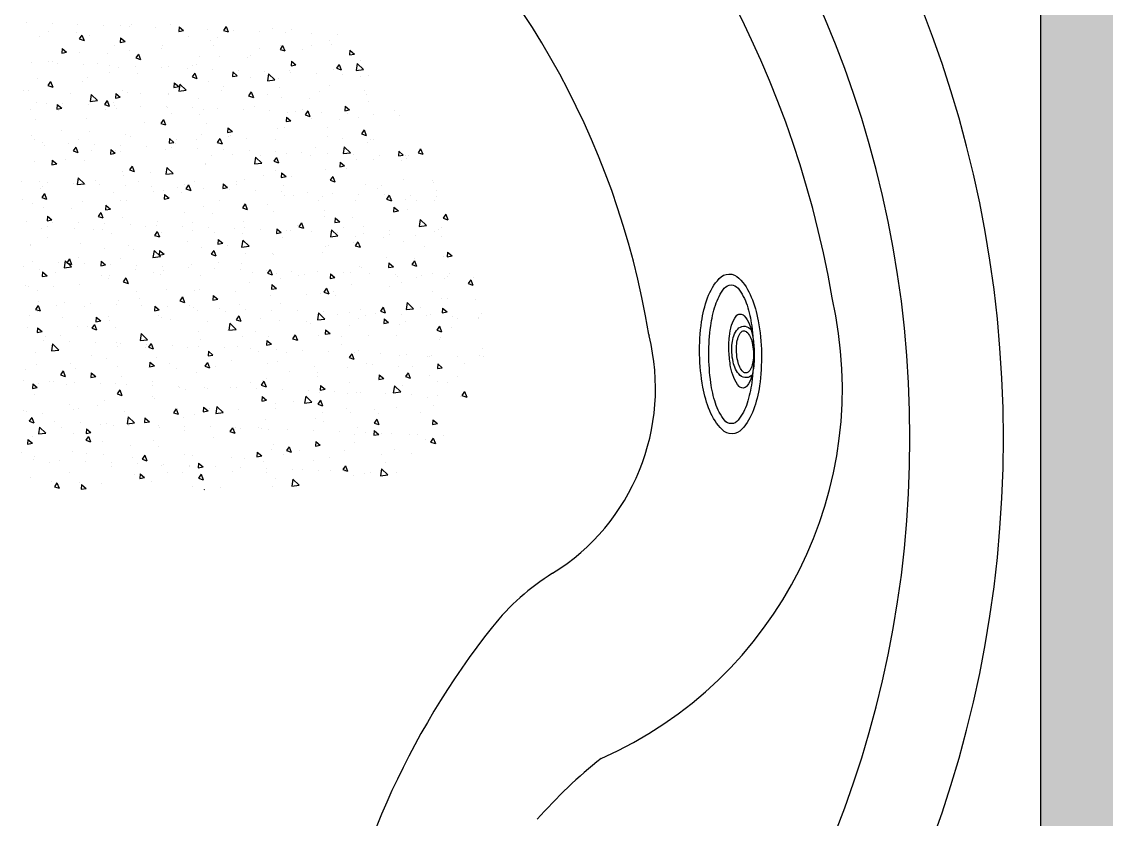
# Model space of a CAD drawing. Header units: millimetres. Extents: x 60252 to 149408, y 10197 to 135197.
# Drawn here: x 94920 to 95965, y 85102 to 85870 of the extents above; entities that cross this region are included whole.
import ezdxf

# ---------------------------------------------------------------- set-up
doc = ezdxf.new("R2010")
doc.units = ezdxf.units.MM
doc.layers.add('Floorplan -Outline', color=40, linetype='Continuous')

# ---------------------------------------------------------------- blocks, each defined once
blk = doc.blocks.new('*X84')
at = {"color": 0}
for p, q in [((96.631, 163.828), (96.631, 163.828)), ((97.547, 164.178), (97.547, 164.178)), ((97.809, 164.031), (97.809, 164.031)), ((97.883, 163.993), (97.883, 163.993)), ((99.777, 164.243), (99.777, 164.243)), ((100.216, 164.065), (100.216, 164.065)), ((100.334, 164.351), (100.334, 164.351)), ((95.241, 163.679), (95.241, 163.679)), ((95.375, 163.519), (95.725, 163.654)), ((95.375, 163.519), (95.624, 163.351)), ((95.624, 163.351), (95.726, 163.654)), ((100.782, 163.142), (100.782, 163.142)), ((102.561, 163.119), (102.911, 163.253)), ((102.561, 163.119), (102.81, 162.951)), ((102.81, 162.951), (102.911, 163.253)), ((102.87, 163.062), (102.87, 163.062)), ((97.748, 162.367), (97.748, 162.367)), ((97.866, 162.641), (97.866, 162.641)), ((100.273, 162.687), (100.273, 162.687)), ((101.619, 162.686), (101.619, 162.686)), ((102.871, 162.851), (102.871, 162.851)), ((91.174, 161.907), (91.524, 162.041)), ((91.174, 161.907), (91.423, 161.739)), ((91.235, 161.848), (91.235, 161.848)), ((91.423, 161.739), (91.524, 162.041)), ((92.034, 161.64), (92.034, 161.64)), ((92.584, 161.64), (92.584, 161.64)), ((93.608, 162.023), (93.849, 162.31)), ((93.608, 162.023), (93.907, 161.996)), ((93.907, 161.996), (93.849, 162.31)), ((93.904, 161.735), (93.904, 161.735)), ((94.95, 162.141), (94.95, 162.141)), ((95.181, 162.015), (95.181, 162.015)), ((95.316, 161.856), (95.316, 161.856)), ((96.568, 162.021), (96.568, 162.021)), ((97.194, 161.709), (97.435, 161.996)), ((97.194, 161.709), (97.493, 161.683)), ((97.493, 161.683), (97.435, 161.996)), ((98.36, 161.506), (98.71, 161.641)), ((98.461, 162.271), (98.461, 162.271)), ((98.609, 161.338), (98.71, 161.64)), ((100.78, 161.395), (101.021, 161.682)), ((101.079, 161.369), (101.021, 161.682)), ((101.98, 162.044), (101.98, 162.044)), ((105.377, 161.749), (105.377, 161.749)), ((89.013, 161.027), (89.013, 161.027)), ((89.118, 161.14), (89.118, 161.14)), ((89.62, 161.289), (89.62, 161.289)), ((90.058, 161.32), (90.058, 161.32)), ((90.265, 161.191), (90.265, 161.191)), ((92.158, 161.441), (92.158, 161.441)), ((92.289, 161.177), (92.289, 161.177)), ((94.958, 161.064), (94.958, 161.064)), ((96.148, 161.043), (96.148, 161.043)), ((96.573, 161.623), (96.573, 161.623)), ((97.628, 160.951), (97.628, 160.951)), ((98.36, 161.506), (98.609, 161.338)), ((99.064, 161.544), (99.064, 161.544)), ((99.242, 161.51), (99.242, 161.51)), ((100.212, 161.022), (100.212, 161.022)), ((100.78, 161.395), (101.079, 161.369)), ((101.912, 161.397), (101.912, 161.397)), ((102.809, 161.397), (102.809, 161.397)), ((103.449, 161.128), (103.449, 161.128)), ((104.367, 161.081), (104.608, 161.369)), ((104.367, 161.081), (104.665, 161.055)), ((104.581, 161.284), (104.581, 161.284)), ((104.666, 161.055), (104.608, 161.368)), ((105.545, 161.106), (105.896, 161.24)), ((105.545, 161.106), (105.794, 160.938)), ((105.794, 160.938), (105.896, 161.24)), ((86.973, 160.294), (87.323, 160.428)), ((86.973, 160.294), (87.222, 160.126)), ((87.222, 160.126), (87.323, 160.428)), ((91.511, 160.264), (91.9, 160.67)), ((91.511, 160.264), (91.955, 160.195)), ((91.955, 160.195), (91.9, 160.67)), ((93.232, 160.542), (93.232, 160.542)), ((95.12, 160.35), (95.12, 160.35)), ((97.146, 160.298), (97.146, 160.298)), ((97.687, 160.702), (97.687, 160.702)), ((100.297, 160.838), (100.297, 160.838)), ((100.304, 160.714), (100.304, 160.714)), ((101.555, 160.879), (101.555, 160.879)), ((102.966, 160.725), (102.966, 160.725)), ((103.889, 160.294), (103.889, 160.294)), ((105.635, 160.613), (105.635, 160.613)), ((87.4, 159.541), (87.4, 159.541)), ((89.997, 159.655), (89.997, 159.655)), ((90.316, 160.042), (90.316, 160.042)), ((92.523, 159.975), (92.523, 159.975)), ((94.001, 159.884), (94.001, 159.884)), ((94.159, 159.893), (94.509, 160.028)), ((94.159, 159.893), (94.407, 159.726)), ((94.408, 159.726), (94.509, 160.028)), ((95.252, 160.049), (95.252, 160.049)), ((96.847, 159.437), (97.236, 159.843)), ((97.292, 159.368), (97.236, 159.843)), ((100.973, 159.794), (100.973, 159.794)), ((101.344, 159.493), (101.694, 159.627)), ((101.593, 159.325), (101.695, 159.627)), ((102.749, 159.733), (102.749, 159.733)), ((105.291, 159.572), (105.291, 159.572)), ((105.316, 160.085), (105.316, 160.085)), ((106.543, 159.737), (106.543, 159.737)), ((84.833, 158.928), (84.833, 158.928)), ((87.129, 158.889), (87.37, 159.176)), ((87.129, 158.889), (87.428, 158.863)), ((87.428, 158.863), (87.37, 159.176)), ((87.43, 159.303), (87.43, 159.303)), ((87.571, 159.419), (87.571, 159.419)), ((87.697, 159.055), (87.697, 159.055)), ((88.949, 159.219), (88.949, 159.219)), ((90.24, 159.307), (90.24, 159.307)), ((90.715, 158.575), (90.956, 158.863)), ((90.843, 159.469), (90.843, 159.469)), ((91.014, 158.549), (90.956, 158.863)), ((92.909, 159.194), (92.909, 159.194)), ((95.579, 159.081), (95.579, 159.081)), ((96.847, 159.437), (97.291, 159.368)), ((97.626, 159.038), (97.626, 159.038)), ((98.057, 159.293), (98.057, 159.293)), ((98.248, 158.968), (98.248, 158.968)), ((100.152, 159.358), (100.152, 159.358)), ((100.24, 158.907), (100.24, 158.907)), ((100.917, 158.856), (100.917, 158.856)), ((101.344, 159.493), (101.593, 159.325)), ((102.134, 159.156), (102.134, 159.156)), ((102.183, 158.609), (102.572, 159.015)), ((102.628, 158.54), (102.573, 159.015)), ((84.54, 158.639), (84.54, 158.639)), ((89.958, 158.281), (90.308, 158.415)), ((89.958, 158.281), (90.206, 158.113)), ((90.206, 158.113), (90.308, 158.415)), ((90.715, 158.575), (91.014, 158.549)), ((92.226, 158.292), (92.226, 158.292)), ((92.462, 158.311), (92.462, 158.311)), ((94.301, 158.262), (94.543, 158.549)), ((94.301, 158.262), (94.6, 158.235)), ((94.6, 158.235), (94.543, 158.549)), ((95.059, 158.686), (95.059, 158.686)), ((95.142, 158.793), (95.142, 158.793)), ((95.831, 158.326), (95.831, 158.326)), ((97.888, 157.948), (98.129, 158.235)), ((98.187, 157.922), (98.129, 158.235)), ((98.988, 158.742), (98.988, 158.742)), ((102.183, 158.609), (102.628, 158.54)), ((103.586, 158.743), (103.586, 158.743)), ((105.255, 158.42), (105.255, 158.42)), ((106.255, 158.63), (106.255, 158.63)), ((107.519, 157.782), (107.909, 158.187)), ((107.781, 158.74), (107.781, 158.74)), ((107.964, 157.712), (107.909, 158.187)), ((87.369, 157.639), (87.369, 157.639)), ((89.31, 157.792), (89.31, 157.792)), ((89.527, 157.497), (89.527, 157.497)), ((89.936, 157.991), (89.936, 157.991)), ((92.685, 157.912), (92.685, 157.912)), ((93.937, 158.077), (93.937, 158.077)), ((97.143, 157.88), (97.493, 158.015)), ((97.143, 157.88), (97.392, 157.713)), ((97.392, 157.713), (97.493, 158.015)), ((97.888, 157.948), (98.187, 157.922)), ((100.091, 157.693), (100.091, 157.693)), ((101.474, 157.634), (101.715, 157.921)), ((101.474, 157.634), (101.773, 157.608)), ((101.773, 157.608), (101.715, 157.921)), ((102.688, 158.068), (102.688, 158.068)), ((103.976, 157.6), (103.976, 157.6)), ((104.329, 157.48), (104.679, 157.614)), ((104.329, 157.48), (104.578, 157.312)), ((104.578, 157.312), (104.679, 157.614)), ((105.06, 157.32), (105.301, 157.608)), ((105.228, 157.765), (105.228, 157.765)), ((105.359, 157.294), (105.302, 157.608)), ((106.599, 157.811), (106.599, 157.811)), ((107.121, 158.014), (107.121, 158.014)), ((107.519, 157.782), (107.964, 157.713)), ((82.247, 156.944), (82.247, 156.944)), ((83.478, 156.791), (83.478, 156.791)), ((83.928, 156.977), (83.928, 156.977)), ((84.772, 157.264), (84.772, 157.264)), ((85.756, 156.668), (86.107, 156.803)), ((86.005, 156.5), (86.107, 156.802)), ((86.382, 157.082), (86.382, 157.082)), ((86.394, 157.291), (86.394, 157.291)), ((86.598, 156.864), (86.598, 156.864)), ((87.634, 157.247), (87.634, 157.247)), ((89.267, 156.752), (89.267, 156.752)), ((94.998, 157.021), (94.998, 157.021)), ((97.565, 157.373), (97.565, 157.373)), ((97.673, 156.77), (97.673, 156.77)), ((98.925, 156.935), (98.925, 156.935)), ((100.767, 156.81), (100.767, 156.81)), ((100.818, 157.184), (100.818, 157.184)), ((103.683, 157.311), (103.683, 157.311)), ((105.06, 157.32), (105.359, 157.294)), ((105.194, 156.756), (105.194, 156.756)), ((107.72, 157.076), (107.72, 157.076)), ((81.331, 156.417), (81.331, 156.417)), ((81.501, 156.221), (81.89, 156.627)), ((81.501, 156.221), (81.946, 156.152)), ((81.946, 156.152), (81.891, 156.627)), ((82.314, 156.418), (82.314, 156.418)), ((83.224, 156.667), (83.224, 156.667)), ((84.983, 156.306), (84.983, 156.306)), ((85.756, 156.668), (86.005, 156.5)), ((87.652, 156.193), (87.652, 156.193)), ((89.876, 156.326), (89.876, 156.326)), ((90.321, 156.08), (90.321, 156.08)), ((91.936, 156.639), (91.936, 156.639)), ((92.401, 156.646), (92.401, 156.646)), ((92.622, 156.105), (92.622, 156.105)), ((92.942, 156.268), (93.292, 156.402)), ((92.942, 156.268), (93.191, 156.1)), ((93.191, 156.1), (93.292, 156.402)), ((94.515, 156.354), (94.515, 156.354)), ((94.605, 156.526), (94.605, 156.526)), ((97.274, 156.413), (97.274, 156.413)), ((97.851, 156.31), (97.851, 156.31)), ((99.943, 156.301), (99.943, 156.301)), ((102.612, 156.188), (102.612, 156.188)), ((102.627, 156.404), (102.627, 156.404)), ((104.881, 156.213), (104.881, 156.213)), ((105.281, 156.075), (105.281, 156.075)), ((107.797, 156.714), (107.797, 156.714)), ((80.65, 155.756), (80.891, 156.043)), ((80.65, 155.756), (80.949, 155.73)), ((80.949, 155.729), (80.891, 156.043)), ((84.236, 155.442), (84.477, 155.729)), ((84.236, 155.442), (84.535, 155.416)), ((84.535, 155.416), (84.478, 155.729)), ((84.712, 155.599), (84.712, 155.599)), ((86.837, 155.394), (87.227, 155.8)), ((86.837, 155.394), (87.282, 155.325)), ((87.282, 155.325), (87.227, 155.8)), ((87.309, 155.974), (87.309, 155.974)), ((87.823, 155.128), (88.064, 155.415)), ((88.122, 155.102), (88.064, 155.415)), ((88.212, 155.525), (88.212, 155.525)), ((91.37, 155.94), (91.37, 155.94)), ((92.99, 155.967), (92.99, 155.967)), ((94.935, 155.809), (94.935, 155.809)), ((94.937, 155.357), (94.937, 155.357)), ((95.659, 155.854), (95.659, 155.854)), ((97.505, 155.709), (97.505, 155.709)), ((98.328, 155.742), (98.328, 155.742)), ((100.03, 156.029), (100.03, 156.029)), ((100.128, 155.867), (100.478, 156.002)), ((100.128, 155.867), (100.377, 155.7)), ((100.377, 155.699), (100.478, 156.002)), ((100.997, 155.629), (100.997, 155.629)), ((101.965, 155.713), (101.965, 155.713)), ((102.661, 155.628), (102.661, 155.628)), ((103.666, 155.516), (103.666, 155.516)), ((103.912, 155.793), (103.912, 155.793)), ((105.806, 156.042), (105.806, 156.042)), ((106.336, 155.403), (106.336, 155.403)), ((107.313, 155.467), (107.664, 155.601)), ((107.313, 155.467), (107.562, 155.299)), ((107.562, 155.299), (107.664, 155.601)), ((107.659, 155.411), (107.659, 155.411)), ((107.95, 155.962), (107.95, 155.962)), ((79.619, 154.927), (79.619, 154.927)), ((81.555, 155.056), (81.905, 155.19)), ((81.555, 155.056), (81.804, 154.888)), ((81.804, 154.888), (81.906, 155.19)), ((81.909, 154.695), (81.909, 154.695)), ((82.186, 155.279), (82.186, 155.279)), ((85.067, 155.11), (85.067, 155.11)), ((86.318, 155.275), (86.318, 155.275)), ((87.823, 155.128), (88.121, 155.102)), ((88.741, 154.655), (89.091, 154.789)), ((88.99, 154.487), (89.091, 154.789)), ((89.103, 154.808), (89.103, 154.808)), ((89.815, 154.662), (89.815, 154.662)), ((91.409, 154.814), (91.65, 155.102)), ((91.409, 154.814), (91.708, 154.788)), ((91.708, 154.788), (91.65, 155.102)), ((92.019, 155.309), (92.019, 155.309)), ((92.173, 154.566), (92.563, 154.972)), ((92.34, 154.982), (92.34, 154.982)), ((92.618, 154.497), (92.563, 154.972)), ((94.995, 154.501), (95.236, 154.788)), ((95.294, 154.474), (95.236, 154.788)), ((96.133, 154.712), (96.133, 154.712)), ((96.358, 154.798), (96.358, 154.798)), ((97.609, 154.963), (97.609, 154.963)), ((99.049, 155.212), (99.049, 155.212)), ((99.503, 155.212), (99.503, 155.212)), ((102.566, 154.739), (102.566, 154.739)), ((105.133, 155.091), (105.133, 155.091)), ((80.015, 154.445), (80.015, 154.445)), ((80.265, 154.548), (80.265, 154.548)), ((82.934, 154.436), (82.934, 154.436)), ((85.603, 154.323), (85.603, 154.323)), ((86.187, 154.308), (86.187, 154.308)), ((87.248, 154.31), (87.248, 154.31)), ((88.272, 154.21), (88.272, 154.21)), ((88.741, 154.655), (88.99, 154.487)), ((90.055, 153.968), (90.055, 153.968)), ((90.941, 154.097), (90.941, 154.097)), ((91.306, 154.133), (91.306, 154.133)), ((92.173, 154.566), (92.618, 154.497)), ((93.2, 154.382), (93.2, 154.382)), ((93.217, 154.211), (93.217, 154.211)), ((93.61, 153.985), (93.61, 153.985)), ((94.995, 154.501), (95.294, 154.474)), ((95.927, 154.255), (96.277, 154.389)), ((95.927, 154.255), (96.175, 154.087)), ((96.176, 154.087), (96.277, 154.389)), ((97.444, 154.044), (97.444, 154.044)), ((97.51, 153.739), (97.899, 154.144)), ((97.954, 153.67), (97.899, 154.144)), ((98.582, 154.187), (98.823, 154.474)), ((98.582, 154.187), (98.88, 154.161)), ((98.881, 154.161), (98.823, 154.474)), ((99.969, 154.364), (99.969, 154.364)), ((102.168, 153.873), (102.409, 154.16)), ((102.467, 153.847), (102.409, 154.16)), ((103.112, 153.854), (103.462, 153.989)), ((103.361, 153.686), (103.463, 153.988)), ((103.875, 153.963), (103.875, 153.963)), ((104.491, 154.07), (104.491, 154.07)), ((106.79, 154.463), (106.79, 154.463)), ((107.649, 154.486), (107.649, 154.486)), ((80.355, 153.307), (80.355, 153.307)), ((82.125, 153.615), (82.125, 153.615)), ((83.271, 153.807), (83.271, 153.807)), ((84.651, 153.935), (84.651, 153.935)), ((85.003, 153.303), (85.003, 153.303)), ((86.897, 153.552), (86.897, 153.552)), ((90.301, 153.71), (90.301, 153.71)), ((92.28, 153.317), (92.28, 153.317)), ((94.877, 153.692), (94.877, 153.692)), ((96.279, 153.872), (96.279, 153.872)), ((97.51, 153.739), (97.954, 153.67)), ((98.948, 153.759), (98.948, 153.759)), ((100.959, 153.462), (100.959, 153.462)), ((101.345, 153.656), (101.345, 153.656)), ((101.617, 153.646), (101.617, 153.646)), ((102.168, 153.873), (102.467, 153.847)), ((102.597, 153.821), (102.597, 153.821)), ((102.846, 152.911), (103.235, 153.317)), ((103.112, 153.854), (103.361, 153.686)), ((103.291, 152.842), (103.235, 153.317)), ((104.287, 153.533), (104.287, 153.533)), ((105.073, 153.427), (105.073, 153.427)), ((105.754, 153.559), (105.995, 153.847)), ((105.754, 153.559), (106.053, 153.533)), ((106.053, 153.533), (105.995, 153.847)), ((106.956, 153.421), (106.956, 153.421)), ((107.598, 153.747), (107.598, 153.747)), ((79.558, 153.263), (79.558, 153.263)), ((80.594, 152.723), (80.594, 152.723)), ((83.751, 153.138), (83.751, 153.138)), ((84.469, 152.709), (84.469, 152.709)), ((84.54, 153.042), (84.89, 153.177)), ((84.54, 153.042), (84.789, 152.875)), ((84.789, 152.875), (84.89, 153.177)), ((87.187, 152.645), (87.187, 152.645)), ((87.385, 153.21), (87.385, 153.21)), ((89.754, 152.997), (89.754, 152.997)), ((91.726, 152.642), (92.076, 152.776)), ((91.726, 152.642), (91.974, 152.474)), ((91.974, 152.474), (92.076, 152.776)), ((95.042, 152.826), (95.042, 152.826)), ((96.294, 152.991), (96.294, 152.991)), ((98.043, 152.962), (98.043, 152.962)), ((98.188, 153.24), (98.188, 153.24)), ((99.908, 152.7), (99.908, 152.7)), ((102.505, 153.075), (102.505, 153.075)), ((102.846, 152.911), (103.291, 152.842)), ((107.585, 152.678), (107.585, 152.678)), ((79.291, 151.993), (79.291, 151.993)), ((81.344, 151.995), (81.585, 152.282)), ((81.344, 151.995), (81.643, 151.969)), ((81.553, 152.209), (81.553, 152.209)), ((81.643, 151.969), (81.585, 152.282)), ((81.96, 151.881), (81.96, 151.881)), ((82.064, 151.95), (82.064, 151.95)), ((84.59, 152.27), (84.59, 152.27)), ((84.93, 151.681), (85.171, 151.968)), ((85.229, 151.655), (85.171, 151.968)), ((88.739, 151.996), (88.739, 151.996)), ((89.991, 152.161), (89.991, 152.161)), ((91.885, 152.41), (91.885, 152.41)), ((92.211, 151.961), (92.211, 151.961)), ((94.816, 152.028), (94.816, 152.028)), ((95.127, 152.461), (95.127, 152.461)), ((97.383, 152.38), (97.383, 152.38)), ((98.911, 152.242), (99.261, 152.376)), ((98.911, 152.242), (99.16, 152.074)), ((99.16, 152.074), (99.261, 152.376)), ((103.175, 152.098), (103.175, 152.098)), ((106.097, 151.841), (106.447, 151.975)), ((106.333, 152.514), (106.333, 152.514)), ((106.346, 151.673), (106.447, 151.975)), ((107.537, 152.082), (107.537, 152.082)), ((108.182, 152.083), (108.572, 152.489)), ((108.182, 152.083), (108.627, 152.014)), ((108.627, 152.014), (108.572, 152.489)), ((79.497, 151.598), (79.497, 151.598)), ((80.339, 151.43), (80.689, 151.564)), ((80.339, 151.43), (80.588, 151.262)), ((80.345, 151.322), (80.345, 151.322)), ((80.588, 151.262), (80.689, 151.564)), ((83.014, 151.209), (83.014, 151.209)), ((83.688, 151.331), (83.688, 151.331)), ((84.629, 151.768), (84.629, 151.768)), ((84.93, 151.681), (85.229, 151.655)), ((85.581, 151.58), (85.581, 151.58)), ((87.298, 151.655), (87.298, 151.655)), ((88.516, 151.367), (88.757, 151.654)), ((88.516, 151.367), (88.815, 151.341)), ((88.815, 151.341), (88.758, 151.654)), ((89.295, 151.46), (89.295, 151.46)), ((89.693, 151.333), (89.693, 151.333)), ((89.967, 151.542), (89.967, 151.542)), ((92.103, 151.053), (92.344, 151.341)), ((92.219, 151.653), (92.219, 151.653)), ((92.402, 151.027), (92.344, 151.341)), ((92.636, 151.43), (92.636, 151.43)), ((95.306, 151.317), (95.306, 151.317)), ((96.872, 151.268), (96.872, 151.268)), ((97.975, 151.204), (97.975, 151.204)), ((100.03, 151.684), (100.03, 151.684)), ((101.282, 151.849), (101.282, 151.849)), ((102.445, 151.41), (102.445, 151.41)), ((105.012, 151.762), (105.012, 151.762)), ((106.097, 151.841), (106.346, 151.673)), ((106.584, 151.48), (106.584, 151.48)), ((79.278, 150.751), (79.278, 150.751)), ((82.164, 150.523), (82.553, 150.929)), ((82.164, 150.523), (82.609, 150.454)), ((82.436, 151.166), (82.436, 151.166)), ((82.609, 150.454), (82.553, 150.929)), ((84.529, 150.606), (84.529, 150.606)), ((85.683, 151.096), (85.683, 151.096)), ((86.379, 150.96), (86.379, 150.96)), ((87.126, 150.981), (87.126, 150.981)), ((87.524, 151.029), (87.875, 151.164)), ((87.524, 151.029), (87.773, 150.862)), ((87.773, 150.861), (87.875, 151.164)), ((88.352, 150.983), (88.352, 150.983)), ((91.022, 150.871), (91.022, 150.871)), ((92.103, 151.053), (92.402, 151.027)), ((93.691, 150.758), (93.691, 150.758)), ((93.727, 150.854), (93.727, 150.854)), ((94.71, 150.629), (95.06, 150.763)), ((94.71, 150.629), (94.959, 150.461)), ((94.959, 150.461), (95.06, 150.763)), ((94.979, 151.019), (94.979, 151.019)), ((95.689, 150.74), (95.93, 151.027)), ((95.689, 150.74), (95.988, 150.714)), ((95.988, 150.713), (95.93, 151.027)), ((96.36, 150.645), (96.36, 150.645)), ((97.322, 150.715), (97.322, 150.715)), ((99.029, 150.532), (99.029, 150.532)), ((99.275, 150.426), (99.516, 150.713)), ((99.574, 150.4), (99.516, 150.713)), ((99.848, 151.035), (99.848, 151.035)), ((100.644, 151.091), (100.644, 151.091)), ((103.313, 150.978), (103.313, 150.978)), ((103.668, 150.979), (103.668, 150.979)), ((105.018, 150.541), (105.018, 150.541)), ((105.982, 150.866), (105.982, 150.866)), ((106.27, 150.706), (106.27, 150.706)), ((108.163, 150.956), (108.163, 150.956)), ((108.651, 150.753), (108.651, 150.753)), ((79.436, 149.934), (79.436, 149.934)), ((80.547, 149.959), (80.547, 149.959)), ((82.004, 150.286), (82.004, 150.286)), ((83.463, 150.459), (83.463, 150.459)), ((87.424, 150.024), (87.424, 150.024)), ((87.5, 149.696), (87.89, 150.101)), ((87.945, 149.627), (87.89, 150.101)), ((88.676, 150.189), (88.676, 150.189)), ((90.569, 150.438), (90.569, 150.438)), ((92.158, 149.988), (92.158, 149.988)), ((94.755, 150.363), (94.755, 150.363)), ((97.836, 149.978), (97.836, 149.978)), ((99.275, 150.426), (99.574, 150.4)), ((99.966, 149.876), (99.966, 149.876)), ((100.752, 150.479), (100.752, 150.479)), ((101.698, 150.42), (101.698, 150.42)), ((101.86, 150.126), (101.86, 150.126)), ((101.896, 150.228), (102.246, 150.363)), ((101.896, 150.228), (102.144, 150.061)), ((102.145, 150.061), (102.246, 150.363)), ((102.862, 150.112), (103.103, 150.399)), ((102.862, 150.112), (103.16, 150.086)), ((103.161, 150.086), (103.103, 150.399)), ((104.367, 150.307), (104.367, 150.307)), ((104.866, 149.882), (104.866, 149.882)), ((104.951, 150.098), (104.951, 150.098)), ((106.448, 149.798), (106.689, 150.086)), ((106.448, 149.798), (106.747, 149.772)), ((106.747, 149.772), (106.689, 150.086)), ((107.036, 150.194), (107.036, 150.194)), ((107.477, 150.418), (107.477, 150.418)), ((107.782, 150.382), (107.782, 150.382)), ((80.965, 149.339), (80.965, 149.339)), ((81.121, 149.194), (81.121, 149.194)), ((82.372, 149.359), (82.372, 149.359)), ((83.323, 149.417), (83.673, 149.551)), ((83.323, 149.417), (83.572, 149.249)), ((83.572, 149.249), (83.674, 149.551)), ((83.634, 149.226), (83.634, 149.226)), ((84.266, 149.608), (84.266, 149.608)), ((86.303, 149.114), (86.303, 149.114)), ((87.065, 149.316), (87.065, 149.316)), ((87.5, 149.696), (87.945, 149.627)), ((89.632, 149.668), (89.632, 149.668)), ((90.509, 149.016), (90.859, 149.151)), ((90.758, 148.848), (90.859, 149.151)), ((92.836, 148.868), (93.226, 149.274)), ((93.281, 148.799), (93.226, 149.274)), ((94.92, 149.478), (94.92, 149.478)), ((95.557, 149.296), (95.557, 149.296)), ((98.715, 149.712), (98.715, 149.712)), ((99.787, 149.371), (99.787, 149.371)), ((101.95, 149.381), (101.95, 149.381)), ((102.384, 149.746), (102.384, 149.746)), ((81.943, 148.621), (81.943, 148.621)), ((82.038, 148.234), (82.279, 148.521)), ((82.337, 148.208), (82.279, 148.521)), ((84.468, 148.941), (84.468, 148.941)), ((88.973, 149.001), (88.973, 149.001)), ((89.088, 148.477), (89.088, 148.477)), ((89.254, 148.466), (89.254, 148.466)), ((90.509, 149.016), (90.758, 148.848)), ((91.642, 148.888), (91.642, 148.888)), ((92.004, 148.977), (92.004, 148.977)), ((92.412, 148.882), (92.412, 148.882)), ((92.836, 148.868), (93.281, 148.799)), ((93.663, 149.047), (93.663, 149.047)), ((94.311, 148.775), (94.311, 148.775)), ((94.694, 148.699), (94.694, 148.699)), ((96.98, 148.662), (96.98, 148.662)), ((97.261, 149.051), (97.261, 149.051)), ((97.695, 148.616), (98.045, 148.75)), ((97.695, 148.616), (97.943, 148.448)), ((97.943, 148.448), (98.045, 148.75)), ((98.173, 148.04), (98.562, 148.446)), ((98.617, 147.971), (98.562, 148.446)), ((99.034, 148.881), (99.034, 148.881)), ((99.649, 148.55), (99.649, 148.55)), ((102.318, 148.437), (102.318, 148.437)), ((103.702, 148.569), (103.702, 148.569)), ((104.89, 148.433), (104.89, 148.433)), ((104.954, 148.734), (104.954, 148.734)), ((106.848, 148.984), (106.848, 148.984)), ((107.416, 148.753), (107.416, 148.753)), ((79.122, 147.804), (79.472, 147.938)), ((79.122, 147.804), (79.371, 147.636)), ((79.371, 147.636), (79.472, 147.938)), ((79.376, 148.269), (79.376, 148.269)), ((82.038, 148.234), (82.336, 148.208)), ((85.624, 147.92), (85.865, 148.207)), ((85.624, 147.92), (85.923, 147.894)), ((85.923, 147.894), (85.865, 148.207)), ((86.109, 148.052), (86.109, 148.052)), ((86.173, 147.976), (86.173, 147.976)), ((87.36, 148.217), (87.36, 148.217)), ((89.21, 147.606), (89.451, 147.894)), ((89.509, 147.58), (89.451, 147.893)), ((89.572, 148.004), (89.572, 148.004)), ((92.097, 148.324), (92.097, 148.324)), ((93.202, 147.88), (93.202, 147.88)), ((96.118, 148.38), (96.118, 148.38)), ((97.399, 147.74), (97.399, 147.74)), ((98.173, 148.04), (98.617, 147.971)), ((98.651, 147.904), (98.651, 147.904)), ((99.726, 147.706), (99.726, 147.706)), ((100.545, 148.154), (100.545, 148.154)), ((102.323, 148.081), (102.323, 148.081)), ((104.88, 148.215), (105.23, 148.35)), ((104.88, 148.215), (105.129, 148.048)), ((104.987, 148.324), (104.987, 148.324)), ((105.129, 148.048), (105.23, 148.35)), ((106.776, 148.132), (106.776, 148.132)), ((107.656, 148.211), (107.656, 148.211)), ((79.805, 147.222), (79.805, 147.222)), ((81.057, 147.387), (81.057, 147.387)), ((82.951, 147.636), (82.951, 147.636)), ((83.257, 147.476), (83.257, 147.476)), ((84.408, 147.277), (84.408, 147.277)), ((86.308, 147.404), (86.658, 147.538)), ((86.308, 147.404), (86.557, 147.236)), ((86.557, 147.236), (86.658, 147.538)), ((87.005, 147.652), (87.005, 147.652)), ((89.21, 147.606), (89.509, 147.58)), ((90.287, 147.379), (90.287, 147.379)), ((92.348, 147.075), (92.348, 147.075)), ((92.796, 147.292), (93.037, 147.58)), ((92.796, 147.292), (93.095, 147.266)), ((93.095, 147.266), (93.038, 147.58)), ((93.494, 147.003), (93.844, 147.138)), ((93.494, 147.003), (93.742, 146.835)), ((93.742, 146.835), (93.844, 147.137)), ((94.242, 147.324), (94.242, 147.324)), ((94.633, 147.034), (94.633, 147.034)), ((96.383, 146.979), (96.624, 147.266)), ((96.682, 146.953), (96.624, 147.266)), ((97.201, 147.386), (97.201, 147.386)), ((100.944, 147.131), (100.944, 147.131)), ((103.509, 147.213), (103.898, 147.619)), ((103.509, 147.213), (103.953, 147.144)), ((103.86, 147.631), (103.86, 147.631)), ((103.954, 147.144), (103.898, 147.619)), ((105.532, 147.011), (105.532, 147.011)), ((107.355, 147.089), (107.355, 147.089)), ((108.69, 147.427), (108.69, 147.427)), ((79.315, 146.605), (79.315, 146.605)), ((79.992, 146.784), (79.992, 146.784)), ((80.341, 146.975), (80.341, 146.975)), ((81.882, 146.957), (81.882, 146.957)), ((82.661, 146.671), (82.661, 146.671)), ((84.455, 146.378), (84.455, 146.378)), ((85.33, 146.559), (85.33, 146.559)), ((87.371, 146.879), (87.371, 146.879)), ((87.939, 146.494), (87.939, 146.494)), ((87.999, 146.446), (87.999, 146.446)), ((89.511, 146.339), (89.511, 146.339)), ((90.668, 146.333), (90.668, 146.333)), ((91.096, 146.91), (91.096, 146.91)), ((92.036, 146.659), (92.036, 146.659)), ((96.383, 146.979), (96.682, 146.953)), ((98.028, 146.63), (98.028, 146.63)), ((99.969, 146.665), (100.21, 146.952)), ((99.969, 146.665), (100.268, 146.639)), ((100.268, 146.639), (100.21, 146.952)), ((100.679, 146.603), (101.029, 146.737)), ((100.679, 146.603), (100.928, 146.435)), ((100.928, 146.435), (101.029, 146.737)), ((102.262, 146.417), (102.262, 146.417)), ((102.387, 146.597), (102.387, 146.597)), ((103.555, 146.351), (103.796, 146.638)), ((103.555, 146.351), (103.854, 146.325)), ((103.639, 146.762), (103.639, 146.762)), ((103.854, 146.325), (103.797, 146.638)), ((104.829, 146.769), (104.829, 146.769)), ((107.142, 146.037), (107.383, 146.325)), ((107.441, 146.011), (107.383, 146.325)), ((107.865, 146.202), (108.215, 146.337)), ((108.114, 146.034), (108.215, 146.337)), ((108.845, 146.385), (108.87, 146.411)), ((108.845, 146.385), (108.87, 146.381)), ((81.046, 146.113), (81.046, 146.113)), ((81.539, 145.877), (81.539, 145.877)), ((81.635, 145.664), (81.635, 145.664)), ((82.107, 145.791), (82.457, 145.925)), ((82.107, 145.791), (82.355, 145.623)), ((82.356, 145.623), (82.457, 145.925)), ((83.715, 146), (83.715, 146)), ((84.347, 145.612), (84.347, 145.612)), ((84.793, 146.08), (84.793, 146.08)), ((86.045, 146.245), (86.045, 146.245)), ((86.384, 145.887), (86.384, 145.887)), ((86.944, 145.987), (86.944, 145.987)), ((89.053, 145.774), (89.053, 145.774)), ((91.722, 145.661), (91.722, 145.661)), ((92.196, 145.629), (92.196, 145.629)), ((93.337, 146.22), (93.337, 146.22)), ((95.112, 146.13), (95.112, 146.13)), ((96.006, 146.107), (96.006, 146.107)), ((96.084, 145.768), (96.084, 145.768)), ((97.14, 145.722), (97.14, 145.722)), ((97.336, 145.932), (97.336, 145.932)), ((98.675, 145.995), (98.675, 145.995)), ((99.229, 146.182), (99.229, 146.182)), ((99.665, 146.042), (99.665, 146.042)), ((101.344, 145.882), (101.344, 145.882)), ((104.014, 145.769), (104.014, 145.769)), ((106.683, 145.656), (106.683, 145.656)), ((107.142, 146.037), (107.441, 146.011)), ((107.865, 146.202), (108.114, 146.034)), ((108.627, 145.62), (108.627, 145.62)), ((79.145, 144.787), (79.386, 145.074)), ((79.254, 144.94), (79.254, 144.94)), ((79.444, 144.76), (79.386, 145.074)), ((79.742, 145.415), (79.742, 145.415)), ((81.821, 145.292), (81.821, 145.292)), ((82.827, 144.825), (83.216, 145.231)), ((83.272, 144.756), (83.216, 145.231)), ((89.28, 145.129), (89.28, 145.129)), ((89.292, 145.39), (89.643, 145.525)), ((89.292, 145.39), (89.541, 145.223)), ((89.541, 145.223), (89.643, 145.525)), ((89.781, 144.938), (89.781, 144.938)), ((91.033, 145.103), (91.033, 145.103)), ((91.976, 144.995), (91.976, 144.995)), ((92.926, 145.352), (92.926, 145.352)), ((94.391, 145.549), (94.391, 145.549)), ((94.573, 145.37), (94.573, 145.37)), ((96.478, 144.99), (96.828, 145.124)), ((96.478, 144.99), (96.727, 144.822)), ((96.727, 144.822), (96.828, 145.124)), ((97.06, 145.436), (97.06, 145.436)), ((99.73, 145.323), (99.73, 145.323)), ((102.399, 145.21), (102.399, 145.21)), ((104.217, 145.039), (104.217, 145.039)), ((104.769, 145.104), (104.769, 145.104)), ((105.068, 145.098), (105.068, 145.098)), ((106.569, 145.149), (106.569, 145.149)), ((107.294, 145.425), (107.294, 145.425)), ((107.375, 145.455), (107.375, 145.455)), ((107.737, 144.985), (107.737, 144.985)), ((78.997, 144.243), (78.997, 144.243)), ((79.145, 144.787), (79.444, 144.76)), ((82.731, 144.473), (82.972, 144.76)), ((82.731, 144.473), (83.03, 144.447)), ((82.827, 144.825), (83.272, 144.756)), ((83.03, 144.447), (82.972, 144.76)), ((84.73, 144.273), (84.73, 144.273)), ((86.318, 144.159), (86.559, 144.446)), ((86.364, 144.628), (86.364, 144.628)), ((86.617, 144.133), (86.559, 144.446)), ((86.623, 144.522), (86.623, 144.522)), ((86.883, 144.323), (86.883, 144.323)), ((88.163, 143.997), (88.552, 144.403)), ((88.608, 143.928), (88.553, 144.403)), ((89.45, 144.675), (89.45, 144.675)), ((97.914, 144.21), (97.914, 144.21)), ((99.604, 144.377), (99.604, 144.377)), ((101.072, 144.625), (101.072, 144.625)), ((102.201, 144.752), (102.201, 144.752)), ((102.323, 144.79), (102.323, 144.79)), ((103.653, 144.648), (103.653, 144.648)), ((103.664, 144.59), (104.014, 144.724)), ((103.664, 144.59), (103.912, 144.422)), ((103.913, 144.422), (104.014, 144.724)), ((80.32, 143.692), (80.32, 143.692)), ((80.532, 143.627), (80.532, 143.627)), ((81.666, 144.13), (81.666, 144.13)), ((81.76, 143.628), (81.76, 143.628)), ((83.448, 144.128), (83.448, 144.128)), ((83.478, 144.108), (83.478, 144.108)), ((84.286, 143.948), (84.286, 143.948)), ((84.335, 144.017), (84.335, 144.017)), ((85.091, 143.778), (85.441, 143.912)), ((85.091, 143.778), (85.34, 143.61)), ((85.34, 143.61), (85.442, 143.912)), ((86.318, 144.159), (86.616, 144.133)), ((87.004, 143.904), (87.004, 143.904)), ((88.163, 143.997), (88.608, 143.928)), ((89.673, 143.791), (89.673, 143.791)), ((89.904, 143.845), (90.145, 144.133)), ((89.904, 143.845), (90.203, 143.819)), ((90.203, 143.819), (90.145, 144.132)), ((92.342, 143.679), (92.342, 143.679)), ((93.49, 143.532), (93.731, 143.819)), ((93.49, 143.532), (93.789, 143.505)), ((93.499, 143.17), (93.889, 143.576)), ((93.789, 143.505), (93.731, 143.819)), ((93.944, 143.101), (93.889, 143.576)), ((94.512, 143.705), (94.512, 143.705)), ((94.769, 143.795), (94.769, 143.795)), ((95.011, 143.566), (95.011, 143.566)), ((96.02, 143.96), (96.02, 143.96)), ((97.079, 144.057), (97.079, 144.057)), ((97.822, 143.647), (97.822, 143.647)), ((100.737, 144.148), (100.737, 144.148)), ((104.851, 143.55), (104.851, 143.55)), ((107.233, 143.76), (107.233, 143.76)), ((107.311, 143.648), (107.311, 143.648)), ((107.767, 144.051), (107.767, 144.051)), ((79.193, 143.276), (79.193, 143.276)), ((88.466, 142.966), (88.466, 142.966)), ((89.389, 143.01), (89.389, 143.01)), ((89.717, 143.13), (89.717, 143.13)), ((91.611, 143.38), (91.611, 143.38)), ((91.915, 143.33), (91.915, 143.33)), ((92.277, 143.377), (92.627, 143.512)), ((92.277, 143.377), (92.526, 143.21)), ((92.526, 143.21), (92.627, 143.512)), ((93.499, 143.17), (93.944, 143.101)), ((94.906, 143.146), (94.906, 143.146)), ((97.077, 143.218), (97.318, 143.505)), ((97.077, 143.218), (97.375, 143.192)), ((97.375, 143.192), (97.318, 143.505)), ((97.681, 143.453), (97.681, 143.453)), ((99.463, 142.977), (99.813, 143.111)), ((99.463, 142.977), (99.711, 142.809)), ((99.711, 142.809), (99.813, 143.111)), ((100.35, 143.34), (100.35, 143.34)), ((100.663, 142.904), (100.904, 143.191)), ((100.663, 142.904), (100.962, 142.878)), ((100.962, 142.878), (100.904, 143.191)), ((101.008, 142.818), (101.008, 142.818)), ((101.936, 143.05), (101.936, 143.05)), ((102.141, 143.088), (102.141, 143.088)), ((102.902, 143.067), (102.902, 143.067)), ((103.019, 143.228), (103.019, 143.228)), ((104.249, 142.59), (104.49, 142.878)), ((104.548, 142.564), (104.49, 142.877)), ((104.708, 143.44), (104.708, 143.44)), ((105.688, 143.115), (105.688, 143.115)), ((106.06, 143.483), (106.06, 143.483)), ((108.357, 143.002), (108.357, 143.002)), ((80.89, 142.165), (81.24, 142.3)), ((80.89, 142.165), (81.139, 141.997)), ((81.139, 141.997), (81.24, 142.299)), ((82.162, 142.136), (82.162, 142.136)), ((83.414, 142.301), (83.414, 142.301)), ((84.225, 142.283), (84.225, 142.283)), ((85.308, 142.55), (85.308, 142.55)), ((86.822, 142.658), (86.822, 142.658)), ((89.074, 142.145), (89.074, 142.145)), ((91.99, 142.646), (91.99, 142.646)), ((96.599, 142.238), (96.599, 142.238)), ((97.018, 142.393), (97.018, 142.393)), ((98.835, 142.342), (99.225, 142.748)), ((98.835, 142.342), (99.28, 142.273)), ((99.02, 142.549), (99.02, 142.549)), ((99.28, 142.273), (99.225, 142.748)), ((99.544, 142.713), (99.544, 142.713)), ((99.756, 142.653), (99.756, 142.653)), ((104.249, 142.59), (104.548, 142.564)), ((106.648, 142.576), (106.998, 142.711)), ((106.648, 142.576), (106.897, 142.409)), ((106.897, 142.409), (106.998, 142.711)), ((107.835, 142.276), (108.076, 142.564)), ((107.835, 142.276), (108.134, 142.25)), ((108.134, 142.25), (108.077, 142.564)), ((79.005, 141.72), (79.005, 141.72)), ((79.132, 141.611), (79.132, 141.611)), ((80.692, 141.575), (80.692, 141.575)), ((81.7, 141.963), (81.7, 141.963)), ((83.361, 141.462), (83.361, 141.462)), ((86.158, 141.645), (86.158, 141.645)), ((88.076, 141.765), (88.426, 141.899)), ((88.076, 141.765), (88.325, 141.597)), ((88.325, 141.597), (88.426, 141.899)), ((91.854, 141.666), (91.854, 141.666)), ((93.188, 141.548), (93.188, 141.548)), ((93.453, 141.823), (93.453, 141.823)), ((94.451, 142.041), (94.451, 142.041)), ((94.705, 141.988), (94.705, 141.988)), ((95.261, 141.364), (95.612, 141.499)), ((95.51, 141.196), (95.612, 141.499)), ((96.104, 142.049), (96.104, 142.049)), ((102.08, 141.423), (102.08, 141.423)), ((104.172, 141.515), (104.561, 141.92)), ((104.172, 141.515), (104.616, 141.446)), ((104.616, 141.446), (104.561, 141.92)), ((104.647, 141.775), (104.647, 141.775)), ((104.744, 141.511), (104.744, 141.511)), ((105.996, 141.676), (105.996, 141.676)), ((106.761, 141.8), (106.761, 141.8)), ((107.173, 142.096), (107.173, 142.096)), ((107.89, 141.925), (107.89, 141.925)), ((79.077, 141.016), (79.077, 141.016)), ((79.839, 141.026), (80.08, 141.313)), ((79.839, 141.026), (80.138, 140.999)), ((80.138, 140.999), (80.08, 141.313)), ((81.746, 140.903), (81.746, 140.903)), ((83.242, 141.144), (83.242, 141.144)), ((83.425, 140.712), (83.666, 140.999)), ((83.724, 140.686), (83.666, 140.999)), ((84.416, 140.79), (84.416, 140.79)), ((86.03, 141.349), (86.03, 141.349)), ((86.761, 140.994), (86.761, 140.994)), ((87.15, 140.994), (87.15, 140.994)), ((88.402, 141.158), (88.402, 141.158)), ((88.7, 141.237), (88.7, 141.237)), ((89.329, 141.346), (89.329, 141.346)), ((90.272, 141.048), (90.272, 141.048)), ((90.296, 141.408), (90.296, 141.408)), ((91.369, 141.124), (91.369, 141.124)), ((94.038, 141.011), (94.038, 141.011)), ((95.261, 141.364), (95.51, 141.197)), ((96.707, 140.898), (96.707, 140.898)), ((96.957, 140.728), (96.957, 140.728)), ((99.376, 140.785), (99.376, 140.785)), ((99.483, 141.049), (99.483, 141.049)), ((99.693, 140.846), (99.693, 140.846)), ((100.929, 140.799), (100.929, 140.799)), ((101.586, 141.095), (101.586, 141.095)), ((102.447, 140.964), (102.797, 141.098)), ((102.447, 140.964), (102.696, 140.796)), ((102.696, 140.796), (102.797, 141.098)), ((103.845, 141.3), (103.845, 141.3)), ((80.326, 140.644), (80.326, 140.644)), ((80.847, 140.164), (80.847, 140.164)), ((81.639, 140.299), (81.639, 140.299)), ((82.099, 140.329), (82.099, 140.329)), ((83.425, 140.712), (83.724, 140.686)), ((83.875, 140.152), (84.225, 140.286)), ((83.875, 140.152), (84.123, 139.984)), ((83.992, 140.578), (83.992, 140.578)), ((84.124, 139.984), (84.225, 140.286)), ((84.164, 140.619), (84.164, 140.619)), ((84.44, 140.047), (84.44, 140.047)), ((87.011, 140.398), (87.252, 140.685)), ((87.011, 140.398), (87.31, 140.372)), ((87.085, 140.678), (87.085, 140.678)), ((87.31, 140.372), (87.253, 140.685)), ((87.356, 140.547), (87.356, 140.547)), ((89.754, 140.565), (89.754, 140.565)), ((90.598, 140.084), (90.839, 140.372)), ((90.598, 140.084), (90.897, 140.058)), ((90.897, 140.058), (90.839, 140.372)), ((92.423, 140.452), (92.423, 140.452)), ((94.184, 139.771), (94.425, 140.058)), ((94.39, 140.376), (94.39, 140.376)), ((94.483, 139.744), (94.425, 140.058)), ((95.092, 140.339), (95.092, 140.339)), ((95.283, 140.265), (95.283, 140.265)), ((97.761, 140.227), (97.761, 140.227)), ((98.013, 140.299), (98.013, 140.299)), ((98.441, 140.681), (98.441, 140.681)), ((100.43, 140.114), (100.43, 140.114)), ((102.045, 140.673), (102.045, 140.673)), ((104.586, 140.111), (104.586, 140.111)), ((104.714, 140.56), (104.714, 140.56)), ((107.112, 140.431), (107.112, 140.431)), ((107.383, 140.447), (107.383, 140.447)), ((79.072, 139.947), (79.072, 139.947)), ((81.524, 139.546), (81.524, 139.546)), ((83.49, 139.127), (83.879, 139.533)), ((83.935, 139.058), (83.879, 139.533)), ((88.98, 139.436), (88.98, 139.436)), ((89.268, 139.681), (89.268, 139.681)), ((91.06, 139.752), (91.41, 139.886)), ((91.06, 139.752), (91.309, 139.584)), ((91.309, 139.584), (91.411, 139.886)), ((91.793, 140.002), (91.793, 140.002)), ((92.138, 139.851), (92.138, 139.851)), ((93.39, 140.016), (93.39, 140.016)), ((94.184, 139.771), (94.483, 139.744)), ((95.097, 139.798), (95.097, 139.798)), ((97.77, 139.457), (98.011, 139.744)), ((97.77, 139.457), (98.069, 139.431)), ((98.069, 139.431), (98.011, 139.744)), ((98.246, 139.351), (98.596, 139.486)), ((98.246, 139.351), (98.495, 139.183)), ((98.495, 139.183), (98.596, 139.485)), ((99.422, 139.384), (99.422, 139.384)), ((101.357, 139.143), (101.598, 139.43)), ((101.656, 139.117), (101.598, 139.43)), ((102.019, 139.759), (102.019, 139.759)), ((103.099, 140.001), (103.099, 140.001)), ((103.429, 139.539), (103.429, 139.539)), ((104.681, 139.704), (104.681, 139.704)), ((105.768, 139.888), (105.768, 139.888)), ((106.574, 139.953), (106.574, 139.953)), ((108.438, 139.775), (108.438, 139.775)), ((79.674, 138.539), (80.024, 138.674)), ((79.697, 139.033), (79.697, 139.033)), ((79.922, 138.372), (80.024, 138.674)), ((82.367, 138.921), (82.367, 138.921)), ((83.49, 139.127), (83.934, 139.058)), ((84.104, 138.955), (84.104, 138.955)), ((85.036, 138.808), (85.036, 138.808)), ((85.835, 139.022), (85.835, 139.022)), ((86.701, 139.329), (86.701, 139.329)), ((87.087, 139.186), (87.087, 139.186)), ((87.705, 138.695), (87.705, 138.695)), ((88.826, 138.299), (89.215, 138.705)), ((89.271, 138.23), (89.215, 138.705)), ((89.265, 138.797), (89.265, 138.797)), ((92.181, 139.298), (92.181, 139.298)), ((94.329, 138.712), (94.329, 138.712)), ((96.897, 139.064), (96.897, 139.064)), ((97.126, 138.709), (97.126, 138.709)), ((98.377, 138.874), (98.377, 138.874)), ((100.271, 139.123), (100.271, 139.123)), ((101.357, 139.143), (101.655, 139.117)), ((104.943, 138.829), (105.184, 139.117)), ((104.943, 138.829), (105.242, 138.803)), ((105.242, 138.803), (105.184, 139.116)), ((105.432, 138.951), (105.545, 138.994)), ((105.432, 138.951), (105.545, 138.875)), ((105.545, 138.994), (105.782, 139.085)), ((105.545, 138.875), (105.68, 138.783)), ((105.68, 138.783), (105.782, 139.085)), ((106.555, 138.817), (106.555, 138.817)), ((107.051, 138.767), (107.051, 138.767)), ((108.529, 138.516), (108.77, 138.803)), ((108.828, 138.489), (108.77, 138.803)), ((79.011, 138.282), (79.011, 138.282)), ((79.532, 138.192), (79.532, 138.192)), ((79.674, 138.539), (79.922, 138.372)), ((80.783, 138.357), (80.783, 138.357)), ((81.578, 138.634), (81.578, 138.634)), ((82.677, 138.606), (82.677, 138.606)), ((86.349, 138.297), (86.349, 138.297)), ((86.859, 138.139), (87.209, 138.273)), ((86.859, 138.139), (87.108, 137.971)), ((87.108, 137.971), (87.209, 138.273)), ((88.826, 138.299), (89.271, 138.23)), ((89.207, 138.017), (89.207, 138.017)), ((90.374, 138.582), (90.374, 138.582)), ((91.732, 138.337), (91.732, 138.337)), ((92.074, 138.044), (92.074, 138.044)), ((93.043, 138.469), (93.043, 138.469)), ((93.968, 138.293), (93.968, 138.293)), ((95.712, 138.357), (95.712, 138.357)), ((98.381, 138.244), (98.381, 138.244)), ((101.05, 138.131), (101.05, 138.131)), ((101.958, 138.094), (101.958, 138.094)), ((103.639, 138.317), (103.639, 138.317)), ((103.719, 138.018), (103.719, 138.018)), ((104.525, 138.447), (104.525, 138.447)), ((105.259, 137.981), (105.259, 137.981)), ((108.417, 138.397), (108.417, 138.397)), ((108.529, 138.516), (108.828, 138.489)), ((80.518, 137.296), (80.518, 137.296)), ((80.533, 137.265), (80.774, 137.552)), ((80.533, 137.265), (80.831, 137.238)), ((80.831, 137.238), (80.774, 137.552)), ((83.434, 137.796), (83.434, 137.796)), ((84.043, 137.29), (84.043, 137.29)), ((86.64, 137.665), (86.64, 137.665)), ((87.665, 137.464), (87.665, 137.464)), ((90.823, 137.879), (90.823, 137.879)), ((94.045, 137.739), (94.395, 137.873)), ((94.045, 137.739), (94.294, 137.571)), ((94.162, 137.472), (94.552, 137.877)), ((94.162, 137.472), (94.607, 137.403)), ((94.294, 137.571), (94.395, 137.873)), ((94.607, 137.403), (94.552, 137.877)), ((96.836, 137.4), (96.836, 137.4)), ((97.807, 137.316), (97.807, 137.316)), ((99.361, 137.72), (99.361, 137.72)), ((100.723, 137.816), (100.723, 137.816)), ((101.231, 137.338), (101.581, 137.472)), ((101.231, 137.338), (101.479, 137.17)), ((101.479, 137.17), (101.581, 137.472)), ((102.114, 137.567), (102.114, 137.567)), ((103.365, 137.732), (103.365, 137.732)), ((106.389, 137.906), (106.389, 137.906)), ((107.753, 137.719), (107.753, 137.719)), ((78.95, 136.618), (78.95, 136.618)), ((81.362, 136.634), (81.362, 136.634)), ((81.517, 136.97), (81.517, 136.97)), ((82.658, 136.526), (83.008, 136.661)), ((82.907, 136.358), (83.008, 136.661)), ((84.119, 136.951), (84.36, 137.238)), ((84.119, 136.951), (84.418, 136.925)), ((84.418, 136.925), (84.36, 137.238)), ((84.52, 137.049), (84.52, 137.049)), ((85.771, 137.214), (85.771, 137.214)), ((87.705, 136.637), (87.946, 136.924)), ((87.705, 136.637), (88.004, 136.611)), ((88.004, 136.611), (87.946, 136.924)), ((91.291, 136.323), (91.532, 136.611)), ((91.59, 136.297), (91.533, 136.611)), ((91.672, 136.673), (91.672, 136.673)), ((94.269, 137.047), (94.269, 137.047)), ((94.891, 136.815), (94.891, 136.815)), ((95.81, 136.737), (95.81, 136.737)), ((97.062, 136.902), (97.062, 136.902)), ((98.956, 137.151), (98.956, 137.151)), ((99.498, 136.644), (99.888, 137.05)), ((99.498, 136.644), (99.943, 136.575)), ((99.943, 136.575), (99.888, 137.05)), ((101.921, 136.718), (101.921, 136.718)), ((104.465, 136.782), (104.465, 136.782)), ((104.837, 137.219), (104.837, 137.219)), ((106.99, 137.102), (106.99, 137.102)), ((108.353, 136.589), (108.353, 136.589)), ((108.416, 136.938), (108.766, 137.072)), ((108.416, 136.938), (108.665, 136.77)), ((108.665, 136.77), (108.766, 137.072)), ((79.468, 136.384), (79.468, 136.384)), ((81.393, 136.366), (81.393, 136.366)), ((82.658, 136.526), (82.907, 136.359)), ((84.062, 136.253), (84.062, 136.253)), ((86.579, 136), (86.579, 136)), ((86.731, 136.14), (86.731, 136.14)), ((89.146, 136.352), (89.146, 136.352)), ((89.4, 136.027), (89.4, 136.027)), ((89.507, 135.907), (89.507, 135.907)), ((89.844, 136.126), (90.194, 136.26)), ((89.844, 136.126), (90.093, 135.958)), ((90.093, 135.958), (90.194, 136.26)), ((90.759, 136.072), (90.759, 136.072)), ((91.291, 136.323), (91.59, 136.297)), ((91.975, 136.314), (91.975, 136.314)), ((92.069, 135.914), (92.069, 135.914)), ((92.653, 136.321), (92.653, 136.321)), ((94.878, 136.01), (95.119, 136.297)), ((94.878, 136.01), (95.177, 135.983)), ((95.177, 135.983), (95.119, 136.297)), ((97.029, 135.725), (97.38, 135.86)), ((97.278, 135.558), (97.38, 135.86)), ((98.464, 135.696), (98.705, 135.983)), ((98.763, 135.67), (98.705, 135.983)), ((99.005, 136.218), (99.005, 136.218)), ((99.3, 136.055), (99.3, 136.055)), ((101.897, 136.43), (101.897, 136.43)), ((103.944, 136.009), (103.944, 136.009)), ((104.835, 135.816), (105.224, 136.222)), ((105.279, 135.747), (105.224, 136.222)), ((107.101, 136.425), (107.101, 136.425)), ((79.778, 135.807), (79.778, 135.807)), ((81.456, 135.305), (81.456, 135.305)), ((82.447, 135.694), (82.447, 135.694)), ((83.982, 135.626), (83.982, 135.626)), ((84.456, 135.242), (84.456, 135.242)), ((85.116, 135.581), (85.116, 135.581)), ((86.143, 135.313), (86.143, 135.313)), ((86.35, 135.492), (86.35, 135.492)), ((87.785, 135.468), (87.785, 135.468)), ((89.059, 135.814), (89.059, 135.814)), ((90.454, 135.356), (90.454, 135.356)), ((93.124, 135.243), (93.124, 135.243)), ((93.173, 135.217), (93.173, 135.217)), ((94.208, 135.383), (94.208, 135.383)), ((94.738, 135.802), (94.738, 135.802)), ((96.089, 135.717), (96.089, 135.717)), ((96.775, 135.735), (96.775, 135.735)), ((97.029, 135.725), (97.278, 135.558)), ((97.408, 135.689), (97.408, 135.689)), ((97.64, 135.179), (97.64, 135.179)), ((98.464, 135.696), (98.763, 135.67)), ((100.077, 135.576), (100.077, 135.576)), ((100.798, 135.595), (100.798, 135.595)), ((102.05, 135.76), (102.05, 135.76)), ((102.05, 135.382), (102.291, 135.669)), ((102.05, 135.382), (102.349, 135.356)), ((102.349, 135.356), (102.291, 135.669)), ((102.746, 135.463), (102.746, 135.463)), ((104.215, 135.325), (104.565, 135.459)), ((104.215, 135.325), (104.464, 135.157)), ((104.464, 135.157), (104.565, 135.459)), ((104.835, 135.816), (105.279, 135.747)), ((105.415, 135.351), (105.415, 135.351)), ((105.637, 135.068), (105.878, 135.356)), ((105.936, 135.042), (105.878, 135.356)), ((106.746, 135.469), (106.746, 135.469)), ((106.929, 135.438), (106.929, 135.438)), ((108.084, 135.238), (108.084, 135.238)), ((78.889, 134.953), (78.889, 134.953)), ((83.204, 135.077), (83.204, 135.077)), ((83.227, 134.813), (83.227, 134.813)), ((89.085, 134.688), (89.085, 134.688)), ((90.257, 134.716), (90.257, 134.716)), ((91.611, 135.008), (91.611, 135.008)), ((94.495, 134.765), (94.495, 134.765)), ((95.747, 134.93), (95.747, 134.93)), ((95.793, 135.13), (95.793, 135.13)), ((98.462, 135.017), (98.462, 135.017)), ((101.131, 134.905), (101.131, 134.905)), ((101.837, 134.766), (101.837, 134.766)), ((103.8, 134.792), (103.8, 134.792)), ((103.83, 134.968), (103.83, 134.968)), ((104.404, 135.118), (104.404, 135.118)), ((105.637, 135.068), (105.935, 135.042)), ((106.469, 134.679), (106.469, 134.679))]:
    blk.add_line(p, q, dxfattribs=at)

msp = doc.modelspace()

# ---------------------------------------------------------------- hatches: boundary and pattern name
at = {"layer": 'Floorplan -Outline', "ltscale": 0.25}
h = msp.add_hatch(color=256, dxfattribs=at)
h.dxf.hatch_style = 1
h.paths.add_polyline_path([(107077.2, 63772), (107077.2, 64147), (107077.2, 68467), (107077.2, 68617), (106964.7, 68617), (106964.7, 68467), (106627.2, 68467), (106627.2, 65197), (106477.2, 65197), (106477.2, 65084.5), (106627.2, 65084.5), (106627.2, 64147), (106627.2, 63922), (106627.2, 63772)])
h.paths.add_polyline_path([(106964.7, 62017), (106964.7, 61867), (107077.2, 61867), (107077.2, 62017), (107077.2, 62422), (106627.2, 62422), (106627.2, 62017)])
h.paths.add_polyline_path([(107077.2, 59947), (107077.2, 60352), (107077.2, 60502), (106964.7, 60502), (106964.7, 60352), (106627.2, 60352), (106627.2, 59947)])
h.paths.add_polyline_path([(108577.2, 57922), (108577.2, 58372), (107077.2, 58372), (107077.2, 58597), (106627.2, 58597), (106627.2, 57922)])
h.paths.add_polyline_path([(113302.2, 57922), (113302.2, 53242), (113639.7, 53242), (113639.7, 53092), (113752.2, 53092), (113752.2, 53242), (113752.2, 58372), (110827.2, 58372), (110827.2, 57922)])
h.paths.add_polyline_path([(113752.2, 48247), (113752.2, 50197), (113752.2, 50347), (113639.7, 50347), (113639.7, 50197), (113302.2, 50197), (113302.2, 48697), (111802.2, 48697), (111802.2, 48247)])
h.paths.add_polyline_path([(109252.2, 48247), (109252.2, 48697), (106627.2, 48697), (106627.2, 48472), (106627.2, 48247)])
h.paths.add_polyline_path([(104002.2, 59947), (104002.2, 60172), (99127.2, 60172), (99127.2, 62197), (98377.2, 62197), (98377.2, 63568.6), (98377.2, 63922), (98377.2, 66322), (98152.2, 66322), (98152.2, 62197), (96652.2, 62197), (96427.2, 62197), (96427.2, 59947), (96652.2, 59947), (96802.2, 59947), (96802.2, 60059.5), (96652.2, 60059.5), (96652.2, 61972), (98002.2, 61972), (98902.2, 61972), (98902.2, 61667.2), (98902.2, 60172), (97867.2, 60172), (97867.2, 60059.5), (97717.2, 60059.5), (97717.2, 59947), (97867.2, 59947)])
h.paths.add_polyline_path([(105029.7, 64972), (105029.7, 65084.5), (105179.7, 65084.5), (105179.7, 65197), (105029.7, 65197), (98377.2, 65197), (98377.2, 64972)])
h.paths.add_polyline_path([(97180.7, 70972), (101961.2, 70972), (101961.2, 68686), (100589.6, 68686), (96539.7, 68686), (96539.7, 68836), (96427.2, 68836), (96427.2, 68686), (96427.2, 68461), (97011.2, 68461), (102186.2, 68461), (102186.2, 71197), (101827.2, 71197), (101827.2, 72772), (103439.7, 72772), (103439.7, 73222), (102052.2, 73222), (102052.2, 74272), (101602.2, 74272), (101602.2, 71197), (96539.7, 71197), (96539.7, 71347), (96427.2, 71347), (96427.2, 71197), (96427.2, 70319.5), (96427.2, 69998.5), (96427.2, 69848.5), (96539.7, 69848.5), (96539.7, 69998.5), (96652.2, 69998.5), (96652.2, 70972)])
h.paths.add_polyline_path([(102052.2, 76522), (102052.2, 79222), (101602.2, 79222), (101602.2, 78284.5), (100964.7, 78284.5), (99239.7, 78284.5), (98564.7, 78284.5), (98564.7, 78059.5), (99014.7, 78059.5), (99014.7, 77159.5), (98564.7, 77159.5), (96652.2, 77159.5), (96652.2, 78059.5), (97102.2, 78059.5), (97102.2, 78284.5), (96427.2, 78284.5), (96224.7, 78284.5), (96224.7, 78172), (96074.7, 78172), (96074.7, 78059.5), (96427.2, 78059.5), (96427.2, 72794.5), (96427.2, 72644.5), (96539.7, 72644.5), (96539.7, 72794.5), (96652.2, 72794.5), (96652.2, 76934.5), (99689.7, 76934.5), (99689.7, 77159.5), (99239.7, 77159.5), (99239.7, 78059.5), (99689.7, 78059.5), (101602.2, 78059.5), (101602.2, 77159.5), (101152.2, 77159.5), (101152.2, 76934.5), (101602.2, 76934.5), (101602.2, 76522)])
h.paths.add_polyline_path([(102052.2, 81472), (102052.2, 87097), (98413.2, 87097), (98413.2, 86647), (98413.2, 83546.9), (97627.2, 83546.9), (97627.2, 82334.5), (97477.2, 82334.5), (97477.2, 82222), (97627.2, 82222), (100402.2, 82222), (100402.2, 82334.5), (100252.2, 82334.5), (100252.2, 82447), (97852.2, 82447), (97852.2, 83321.9), (98638.2, 83321.9), (98638.2, 86647), (101602.2, 86647), (101602.2, 82334.5), (101452.2, 82334.5), (101452.2, 82222), (101602.2, 82222), (101602.2, 81472)])
h.paths.add_polyline_path([(97738.2, 86647), (97738.2, 87097), (95902.2, 87097), (95902.2, 86647), (95902.2, 84209.5), (94402.2, 84209.5), (94402.2, 82334.5), (94252.2, 82334.5), (94252.2, 82222), (94402.2, 82222), (94402.2, 78022), (94402.2, 77797), (94402.2, 74819.5), (94514.7, 74819.5), (94514.7, 74669.5), (94627.2, 74669.5), (94627.2, 74819.5), (94627.2, 78059.5), (94777.2, 78059.5), (94777.2, 78172), (94627.2, 78172), (94627.2, 79747), (94627.2, 79972), (94627.2, 82222), (96314.7, 82222), (96464.7, 82222), (96464.7, 82334.5), (96314.7, 82334.5), (96314.7, 82447), (94627.2, 82447), (94627.2, 82897), (94627.2, 83984.5), (96127.2, 83984.5), (96127.2, 86647)])
h.paths.add_polyline_path([(94402.2, 86647), (95227.2, 86647), (95227.2, 87097), (94627.2, 87097), (89002.2, 87097), (89002.2, 82672), (89002.2, 80197), (89452.2, 80197), (89452.2, 82222), (90764.7, 82222), (90914.7, 82222), (90914.7, 82334.5), (90764.7, 82334.5), (90764.7, 82447), (89452.2, 82447), (89452.2, 86647), (91927.2, 86647), (92114.7, 86647), (92114.7, 82334.5), (91964.7, 82334.5), (91964.7, 82222), (92114.7, 82222), (93089.7, 82222), (93239.7, 82222), (93239.7, 82334.5), (93089.7, 82334.5), (93089.7, 82447), (92339.7, 82447), (92339.7, 84547), (92339.7, 86647)])

# ---------------------------------------------------------------- linework, layer by layer
for points in [[(94741, 84343.6, 1), (94741, 86593.6, 1)], [(94741, 84433.6, 1), (94741, 86503.6, 1)], [(95701, 85603.6, 0.365513), (94741, 86413.6, 0.365513)], [(95618.4, 85526.9, -0.202891), (95612.4, 85529.1, -0.097331), (95608, 85535.2, -0.05433), (95605.6, 85542.1, -0.041246), (95604.4, 85551, -0.041246), (95604.6, 85560, -0.05433), (95606.2, 85567.2, -0.097331), (95610, 85573.7, -0.202891), (95615.7, 85576.4, -0.202891), (95621.6, 85574.3, -0.048007), (95624.1, 85571.5, -0.05433)], [(95624.5, 85530.2, -0.008153), (95624.1, 85529.7, -0.202891), (95618.4, 85526.9, -0.202891)]]:
    msp.add_lwpolyline(points, format="xyb")
for points in [[(95604.6, 85472.8, -0.207584), (95595, 85476.8, -0.095894), (95583.1, 85495, -0.052682), (95576.4, 85517.8, -0.039808), (95573.3, 85549.2, -0.039808), (95575.2, 85580.6, -0.052682), (95581, 85603.7, -0.095894), (95592.2, 85622.3, -0.207584), (95601.6, 85626.6, -0.207584), (95611.2, 85622.7, -0.095894), (95623.1, 85604.5, -0.052682), (95629.8, 85581.7, -0.039808), (95632.9, 85550.3, -0.039808), (95631, 85518.9, -0.052682), (95625.2, 85495.8, -0.095894), (95614, 85477.2, -0.207584)], [(95603.9, 85482.6, -0.231162), (95597.3, 85485.8, -0.087674), (95588.6, 85502.2, -0.04487), (95584.1, 85522, -0.03325), (95582.2, 85549.4, -0.03325), (95584, 85576.7, -0.04487), (95588.5, 85596.6, -0.087674), (95597.1, 85612.9, -0.231162), (95603.7, 85616.1, -0.231162), (95610.3, 85612.9, -0.087674), (95619, 85596.6, -0.04487), (95623.5, 85576.8, -0.03325), (95625.3, 85549.4, -0.03325), (95623.6, 85522.1, -0.04487), (95619.1, 85502.2, -0.087674), (95610.5, 85485.9, -0.231162)], [(95625.9, 85553, -0.035079), (95625.5, 85538.4, -0.047096), (95623.4, 85527.7, -0.090254), (95618.9, 85518.8, -0.22421), (95615.2, 85516.9, -0.22421), (95611.4, 85518.5, -0.090254), (95606.2, 85526.9, -0.047096), (95603.2, 85537.4, -0.035079), (95601.6, 85552, -0.035079), (95602, 85566.6, -0.047096), (95604.1, 85577.3, -0.090254), (95608.6, 85586.2, -0.22421), (95612.2, 85588.1, -0.22421), (95616.1, 85586.5, -0.090254), (95621.3, 85578, -0.047096), (95624.2, 85567.5, -0.035079)], [(95618.1, 85531.4, -0.202891), (95615.4, 85532.4, -0.097331), (95612, 85537.1, -0.05433), (95610, 85543, -0.041246), (95608.9, 85551.3, -0.041246), (95609.1, 85559.5, -0.05433), (95610.5, 85565.7, -0.097331), (95613.3, 85570.7, -0.202891), (95615.9, 85572, -0.202891), (95618.6, 85571, -0.097331), (95622, 85566.3, -0.05433), (95624, 85560.4, -0.041246), (95625.1, 85552.1, -0.041246), (95624.9, 85543.8, -0.05433), (95623.5, 85537.7, -0.097331), (95620.7, 85532.7, -0.202891)]]:
    msp.add_lwpolyline(points, format="xyb", close=True)
for centre, radius, start, end in [((94741, 85439.7), 793.9, 9.3301, 90), ((95321.3, 85516.6), 389.5, 293.8072, 12.9027), ((95321.3, 85516.6), 209.5, 301.7705, 13.9768), ((95539.2, 85570.9), 15, 189.3301, 193.9768), ((95550.1, 85147.2), 225, 121.7705, 141.5984), ((95982.3, 84804.7), 776.5, 141.5984, 170.8135), ((95786.8, 84773.9), 494.3, 128.5856, 138.469)]:
    msp.add_arc(centre, radius, start, end)
at = {"layer": 'Floorplan -Outline'}
msp.add_line((95902.2, 84209.5), (95902.2, 86647), dxfattribs=at)

# ---------------------------------------------------------------- block references
at = {"xscale": 15, "yscale": 15, "zscale": 15, "rotation": 270}
msp.add_blockref('*X84', (92900.1, 87051.8), dxfattribs=at)

doc.saveas('drawing.dxf')
